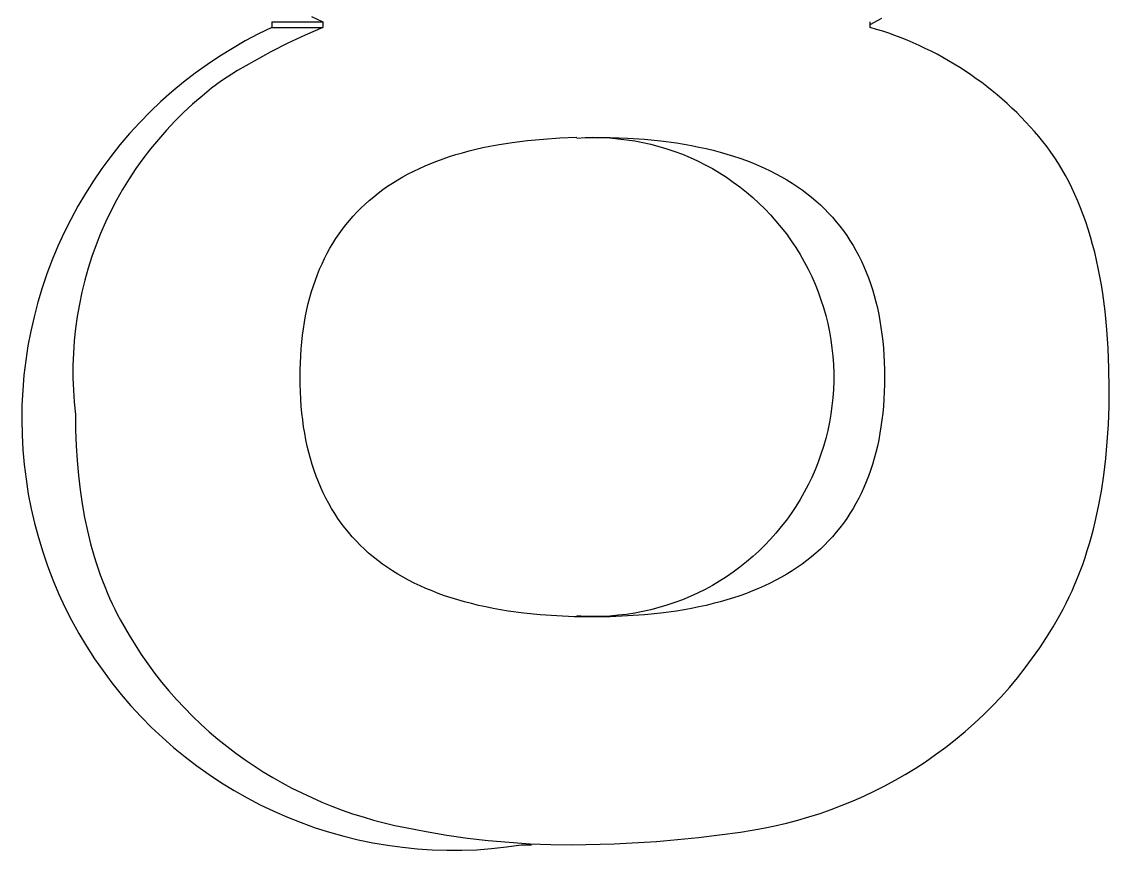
# Model space of a CAD drawing. Header units: millimetres. Extents: x -962 to 3068, y -237 to 2578.
# Drawn here: x 396.937 to 398.224, y 1936.056 to 1937.036 of the extents above; entities that cross this region are included whole.
import ezdxf

# ---------------------------------------------------------------- set-up
doc = ezdxf.new("R2010")
doc.units = ezdxf.units.MM
doc.header["$MEASUREMENT"] = 0
doc.layers.add('Utwórz2D linie widoczne', color=7, linetype='Continuous', true_color=0x000000)

msp = doc.modelspace()

# ---------------------------------------------------------------- linework, layer by layer
at = {"layer": 'Utwórz2D linie widoczne'}
for p, q in [((397.2329, 1937.0364), (397.293, 1937.0364)), ((397.2329, 1937.0364), (397.2329, 1937.0296)), ((397.2796, 1937.0425), (397.293, 1937.0364)), ((397.293, 1937.0364), (397.293, 1937.0296)), ((397.9411, 1937.033), (397.9548, 1937.0408)), ((397.9411, 1937.0296), (397.9411, 1937.0364)), ((397.2329, 1937.0296), (397.217, 1937.0219)), ((397.2329, 1937.0296), (397.293, 1937.0296)), ((397.293, 1937.0296), (397.2722, 1937.0206)), ((397.9484, 1937.0274), (397.9411, 1937.0296)), ((397.9558, 1937.0251), (397.9484, 1937.0274)), ((397.9631, 1937.0227), (397.9558, 1937.0251)), ((397.2014, 1937.0137), (397.1861, 1937.0049)), ((397.217, 1937.0219), (397.2014, 1937.0137)), ((397.2518, 1937.011), (397.2316, 1937.0008)), ((397.2722, 1937.0206), (397.2518, 1937.011)), ((397.9703, 1937.0201), (397.9631, 1937.0227)), ((397.9776, 1937.0173), (397.9703, 1937.0201)), ((397.9848, 1937.0145), (397.9776, 1937.0173)), ((397.9919, 1937.0114), (397.9848, 1937.0145)), ((397.9991, 1937.0083), (397.9919, 1937.0114)), ((397.1861, 1937.0049), (397.1711, 1936.9957)), ((397.2316, 1937.0008), (397.2118, 1936.9899)), ((398.0061, 1937.0049), (397.9991, 1937.0083)), ((398.0131, 1937.0015), (398.0061, 1937.0049)), ((398.0201, 1936.9979), (398.0131, 1937.0015)), ((398.0269, 1936.9942), (398.0201, 1936.9979)), ((397.1565, 1936.9859), (397.1422, 1936.9756)), ((397.1711, 1936.9957), (397.1565, 1936.9859)), ((397.2118, 1936.9899), (397.1923, 1936.9785)), ((398.0337, 1936.9903), (398.0269, 1936.9942)), ((398.0405, 1936.9863), (398.0337, 1936.9903)), ((398.0471, 1936.9822), (398.0405, 1936.9863)), ((397.1422, 1936.9756), (397.1282, 1936.9648)), ((397.1923, 1936.9785), (397.1732, 1936.9664)), ((398.0537, 1936.9779), (398.0471, 1936.9822)), ((398.0602, 1936.9735), (398.0537, 1936.9779)), ((398.0666, 1936.969), (398.0602, 1936.9735)), ((397.1282, 1936.9648), (397.1146, 1936.9535)), ((397.1732, 1936.9664), (397.1615, 1936.9576)), ((398.073, 1936.9644), (398.0666, 1936.969)), ((398.0792, 1936.9596), (398.073, 1936.9644)), ((398.0853, 1936.9548), (398.0792, 1936.9596)), ((397.1146, 1936.9535), (397.1015, 1936.9418)), ((397.1502, 1936.9485), (397.1391, 1936.939)), ((397.1615, 1936.9576), (397.1502, 1936.9485)), ((398.0913, 1936.9498), (398.0853, 1936.9548)), ((398.0973, 1936.9447), (398.0913, 1936.9498)), ((397.1015, 1936.9418), (397.0887, 1936.9296)), ((397.1391, 1936.939), (397.1284, 1936.929)), ((398.1031, 1936.9395), (398.0973, 1936.9447)), ((398.1088, 1936.9342), (398.1031, 1936.9395)), ((398.1144, 1936.9288), (398.1088, 1936.9342)), ((397.0887, 1936.9296), (397.0764, 1936.917)), ((397.1284, 1936.929), (397.1181, 1936.9188)), ((398.1198, 1936.9233), (398.1144, 1936.9288)), ((398.1252, 1936.9177), (398.1198, 1936.9233)), ((397.0764, 1936.917), (397.0645, 1936.904)), ((397.1081, 1936.9082), (397.0985, 1936.8972)), ((397.1181, 1936.9188), (397.1081, 1936.9082)), ((398.1304, 1936.9121), (398.1252, 1936.9177)), ((398.1356, 1936.9063), (398.1304, 1936.9121)), ((397.0645, 1936.904), (397.0531, 1936.8906)), ((397.0985, 1936.8972), (397.0892, 1936.8859)), ((397.5171, 1936.8936), (397.5353, 1936.8959)), ((397.5353, 1936.8959), (397.5542, 1936.8976)), ((397.5542, 1936.8976), (397.5737, 1936.8989)), ((397.5737, 1936.8989), (397.5938, 1936.8996)), ((397.5938, 1936.8987), (397.6036, 1936.8992)), ((397.6036, 1936.8992), (397.6134, 1936.8994)), ((397.6119, 1936.8998), (397.6121, 1936.8998)), ((397.6121, 1936.8998), (397.6333, 1936.8995)), ((397.6134, 1936.8994), (397.6232, 1936.8993)), ((397.6232, 1936.8993), (397.633, 1936.8988)), ((397.633, 1936.8988), (397.6428, 1936.898)), ((397.6333, 1936.8995), (397.6539, 1936.8987)), ((397.6428, 1936.898), (397.6526, 1936.8968)), ((397.6526, 1936.8968), (397.6623, 1936.8954)), ((397.6539, 1936.8987), (397.6739, 1936.8973)), ((397.6623, 1936.8954), (397.6719, 1936.8935)), ((397.6739, 1936.8973), (397.6931, 1936.8954)), ((397.6931, 1936.8954), (397.7117, 1936.8929)), ((398.1406, 1936.9005), (398.1356, 1936.9063)), ((398.1454, 1936.8945), (398.1406, 1936.9005)), ((398.1503, 1936.8884), (398.1454, 1936.8945)), ((397.0531, 1936.8906), (397.0421, 1936.8768)), ((397.0892, 1936.8859), (397.0803, 1936.8743)), ((397.4583, 1936.8814), (397.4662, 1936.8835)), ((397.4662, 1936.8835), (397.4743, 1936.8855)), ((397.4743, 1936.8855), (397.4825, 1936.8874)), ((397.4825, 1936.8874), (397.4909, 1936.8891)), ((397.4909, 1936.8891), (397.4995, 1936.8907)), ((397.4995, 1936.8907), (397.5171, 1936.8936)), ((397.6719, 1936.8935), (397.6815, 1936.8914)), ((397.6815, 1936.8914), (397.6909, 1936.8889)), ((397.6909, 1936.8889), (397.7003, 1936.8861)), ((397.7003, 1936.8861), (397.7096, 1936.8829)), ((397.7096, 1936.8829), (397.7188, 1936.8795)), ((397.7117, 1936.8929), (397.7207, 1936.8914)), ((397.7207, 1936.8914), (397.7296, 1936.8898)), ((397.7296, 1936.8898), (397.7383, 1936.8881)), ((397.7383, 1936.8881), (397.7468, 1936.8862)), ((397.7468, 1936.8862), (397.7552, 1936.8842)), ((397.7552, 1936.8842), (397.7634, 1936.8821)), ((397.7634, 1936.8821), (397.7714, 1936.8798)), ((398.1549, 1936.882), (398.1503, 1936.8884)), ((398.1594, 1936.8754), (398.1549, 1936.882)), ((397.0421, 1936.8768), (397.0316, 1936.8626)), ((397.0803, 1936.8743), (397.0719, 1936.8625)), ((397.4142, 1936.8658), (397.4211, 1936.8687)), ((397.4211, 1936.8687), (397.4282, 1936.8715)), ((397.4282, 1936.8715), (397.4355, 1936.8742)), ((397.4355, 1936.8742), (397.443, 1936.8767)), ((397.443, 1936.8767), (397.4505, 1936.8791)), ((397.4505, 1936.8791), (397.4583, 1936.8814)), ((397.7188, 1936.8795), (397.7279, 1936.8757)), ((397.7279, 1936.8757), (397.7368, 1936.8716)), ((397.7368, 1936.8716), (397.7456, 1936.8672)), ((397.7714, 1936.8798), (397.7793, 1936.8773)), ((397.7793, 1936.8773), (397.7869, 1936.8748)), ((397.7869, 1936.8748), (397.7945, 1936.8721)), ((397.7945, 1936.8721), (397.8018, 1936.8692)), ((397.8018, 1936.8692), (397.809, 1936.8662)), ((398.1638, 1936.8687), (398.1594, 1936.8754)), ((398.168, 1936.8618), (398.1638, 1936.8687)), ((397.0316, 1936.8626), (397.0216, 1936.8481)), ((397.0719, 1936.8625), (397.0639, 1936.8503)), ((397.3879, 1936.8528), (397.3943, 1936.8562)), ((397.3943, 1936.8562), (397.4007, 1936.8595)), ((397.4007, 1936.8595), (397.4074, 1936.8627)), ((397.4074, 1936.8627), (397.4142, 1936.8658)), ((397.7456, 1936.8672), (397.7542, 1936.8626)), ((397.7542, 1936.8626), (397.7626, 1936.8576)), ((397.7626, 1936.8576), (397.7709, 1936.8523)), ((397.809, 1936.8662), (397.816, 1936.8631)), ((397.816, 1936.8631), (397.8228, 1936.8599)), ((397.8228, 1936.8599), (397.8295, 1936.8565)), ((397.8295, 1936.8565), (397.836, 1936.8529)), ((398.1721, 1936.8546), (398.168, 1936.8618)), ((397.0216, 1936.8481), (397.0122, 1936.8332)), ((397.0639, 1936.8503), (397.0562, 1936.8379)), ((397.3699, 1936.8416), (397.3758, 1936.8455)), ((397.3758, 1936.8455), (397.3818, 1936.8492)), ((397.3818, 1936.8492), (397.3879, 1936.8528)), ((397.7709, 1936.8523), (397.779, 1936.8467)), ((397.779, 1936.8467), (397.7869, 1936.8409)), ((397.836, 1936.8529), (397.8423, 1936.8492)), ((397.8423, 1936.8492), (397.8485, 1936.8454)), ((397.8485, 1936.8454), (397.8545, 1936.8415)), ((398.176, 1936.8473), (398.1721, 1936.8546)), ((398.1797, 1936.8398), (398.176, 1936.8473)), ((397.0122, 1936.8332), (397.0032, 1936.818)), ((397.0562, 1936.8379), (397.0491, 1936.8252)), ((397.3534, 1936.8293), (397.3588, 1936.8335)), ((397.3588, 1936.8335), (397.3643, 1936.8377)), ((397.3643, 1936.8377), (397.3699, 1936.8416)), ((397.7869, 1936.8409), (397.7945, 1936.8348)), ((397.7945, 1936.8348), (397.802, 1936.8284)), ((397.8545, 1936.8415), (397.8603, 1936.8374)), ((397.8603, 1936.8374), (397.866, 1936.8332)), ((397.866, 1936.8332), (397.8715, 1936.8288)), ((398.1833, 1936.8321), (398.1797, 1936.8398)), ((398.1868, 1936.8242), (398.1833, 1936.8321)), ((397.0032, 1936.818), (396.9948, 1936.8025)), ((397.0491, 1936.8252), (397.0423, 1936.8122)), ((397.3383, 1936.8158), (397.3432, 1936.8204)), ((397.3432, 1936.8204), (397.3482, 1936.8249)), ((397.3482, 1936.8249), (397.3534, 1936.8293)), ((397.802, 1936.8284), (397.8092, 1936.8218)), ((397.8092, 1936.8218), (397.8162, 1936.815)), ((397.8715, 1936.8288), (397.8768, 1936.8243)), ((397.8768, 1936.8243), (397.882, 1936.8196)), ((397.882, 1936.8196), (397.8869, 1936.8149)), ((398.1901, 1936.8161), (398.1868, 1936.8242)), ((397.0423, 1936.8122), (397.036, 1936.7991)), ((397.3246, 1936.8011), (397.329, 1936.8062)), ((397.329, 1936.8062), (397.3336, 1936.811)), ((397.3336, 1936.811), (397.3383, 1936.8158)), ((397.8162, 1936.815), (397.823, 1936.8079)), ((397.823, 1936.8079), (397.8295, 1936.8005)), ((397.8869, 1936.8149), (397.8918, 1936.8099)), ((397.8918, 1936.8099), (397.8964, 1936.8049)), ((397.8964, 1936.8049), (397.9009, 1936.7997)), ((398.1932, 1936.8079), (398.1901, 1936.8161)), ((398.1962, 1936.7994), (398.1932, 1936.8079)), ((396.9948, 1936.8025), (396.9869, 1936.7868)), ((397.036, 1936.7991), (397.0302, 1936.7857)), ((397.3163, 1936.7907), (397.3204, 1936.796)), ((397.3204, 1936.796), (397.3246, 1936.8011)), ((397.8295, 1936.8005), (397.8358, 1936.793)), ((397.8358, 1936.793), (397.8418, 1936.7852)), ((397.9009, 1936.7997), (397.9052, 1936.7943)), ((397.9052, 1936.7943), (397.9093, 1936.7889)), ((398.1991, 1936.7907), (398.1962, 1936.7994)), ((396.9869, 1936.7868), (396.9795, 1936.7707)), ((397.0302, 1936.7857), (397.0248, 1936.7722)), ((397.305, 1936.774), (397.3086, 1936.7797)), ((397.3086, 1936.7797), (397.3124, 1936.7853)), ((397.3124, 1936.7853), (397.3163, 1936.7907)), ((397.8418, 1936.7852), (397.8475, 1936.7772)), ((397.9093, 1936.7889), (397.9133, 1936.7832)), ((397.9133, 1936.7832), (397.9171, 1936.7775)), ((398.2017, 1936.7819), (398.1991, 1936.7907)), ((398.2043, 1936.7728), (398.2017, 1936.7819)), ((396.9795, 1936.7707), (396.9728, 1936.7545)), ((397.0248, 1936.7722), (397.0199, 1936.7585)), ((397.2983, 1936.7623), (397.3016, 1936.7682)), ((397.3016, 1936.7682), (397.305, 1936.774)), ((397.8475, 1936.7772), (397.8529, 1936.7691)), ((397.8529, 1936.7691), (397.8581, 1936.7607)), ((397.9171, 1936.7775), (397.9207, 1936.7716)), ((397.9207, 1936.7716), (397.9242, 1936.7656)), ((397.9242, 1936.7656), (397.9275, 1936.7594)), ((398.2067, 1936.7636), (398.2043, 1936.7728)), ((396.9728, 1936.7545), (396.9666, 1936.738)), ((397.0199, 1936.7585), (397.0154, 1936.7446)), ((397.2922, 1936.75), (397.2952, 1936.7562)), ((397.2952, 1936.7562), (397.2983, 1936.7623)), ((397.8581, 1936.7607), (397.863, 1936.7522)), ((397.9275, 1936.7594), (397.9306, 1936.7531)), ((397.9306, 1936.7531), (397.9336, 1936.7466)), ((398.2089, 1936.7542), (398.2067, 1936.7636)), ((398.211, 1936.7446), (398.2089, 1936.7542)), ((397.0154, 1936.7446), (397.0114, 1936.7305)), ((397.2868, 1936.7372), (397.2894, 1936.7436)), ((397.2894, 1936.7436), (397.2922, 1936.75)), ((397.863, 1936.7522), (397.8675, 1936.7435)), ((397.8675, 1936.7435), (397.8718, 1936.7347)), ((397.9336, 1936.7466), (397.9364, 1936.74)), ((397.9364, 1936.74), (397.939, 1936.7333)), ((398.2129, 1936.7348), (398.211, 1936.7446)), ((396.9666, 1936.738), (396.9609, 1936.7213)), ((397.0114, 1936.7305), (397.008, 1936.7164)), ((397.282, 1936.7238), (397.2843, 1936.7306)), ((397.2843, 1936.7306), (397.2868, 1936.7372)), ((397.8718, 1936.7347), (397.8757, 1936.7257)), ((397.939, 1936.7333), (397.9414, 1936.7264)), ((398.2146, 1936.7248), (398.2129, 1936.7348)), ((396.9609, 1936.7213), (396.9559, 1936.7044)), ((397.008, 1936.7164), (397.005, 1936.7021)), ((397.2778, 1936.71), (397.2798, 1936.717)), ((397.2798, 1936.717), (397.282, 1936.7238)), ((397.8757, 1936.7257), (397.8794, 1936.7166)), ((397.8794, 1936.7166), (397.8827, 1936.7074)), ((397.9414, 1936.7264), (397.9437, 1936.7194)), ((397.9437, 1936.7194), (397.9458, 1936.7123)), ((398.2163, 1936.7146), (398.2146, 1936.7248)), ((398.219, 1936.6937), (398.2163, 1936.7146)), ((396.9559, 1936.7044), (396.9514, 1936.6873)), ((397.005, 1936.7021), (397.0025, 1936.6877)), ((397.2743, 1936.6956), (397.276, 1936.7029)), ((397.276, 1936.7029), (397.2778, 1936.71)), ((397.8827, 1936.7074), (397.8857, 1936.6981)), ((397.9458, 1936.7123), (397.9478, 1936.705)), ((397.9478, 1936.705), (397.9495, 1936.6976)), ((397.2728, 1936.6882), (397.2743, 1936.6956)), ((397.8857, 1936.6981), (397.8884, 1936.6886)), ((397.8884, 1936.6886), (397.8907, 1936.6791)), ((397.9495, 1936.6976), (397.9511, 1936.69)), ((397.9511, 1936.69), (397.9526, 1936.6824)), ((398.2212, 1936.672), (398.219, 1936.6937)), ((396.9514, 1936.6873), (396.9475, 1936.6701)), ((397.0025, 1936.6877), (397.0005, 1936.6733)), ((397.2702, 1936.673), (397.2714, 1936.6807)), ((397.2714, 1936.6807), (397.2728, 1936.6882)), ((397.8907, 1936.6791), (397.8928, 1936.6695)), ((397.9526, 1936.6824), (397.9538, 1936.6745)), ((396.9475, 1936.6701), (396.9442, 1936.6528)), ((397.0005, 1936.6733), (396.9989, 1936.6588)), ((397.2683, 1936.6573), (397.2692, 1936.6653)), ((397.2692, 1936.6653), (397.2702, 1936.673)), ((397.8928, 1936.6695), (397.8945, 1936.6598)), ((397.9538, 1936.6745), (397.9549, 1936.6665)), ((397.9549, 1936.6665), (397.9559, 1936.6584)), ((398.2227, 1936.6495), (398.2212, 1936.672)), ((396.9442, 1936.6528), (396.9415, 1936.6354)), ((396.9989, 1936.6588), (396.9979, 1936.6442)), ((397.2676, 1936.6493), (397.2683, 1936.6573)), ((397.8945, 1936.6598), (397.8958, 1936.6501)), ((397.8958, 1936.6501), (397.8968, 1936.6404)), ((397.9559, 1936.6584), (397.9566, 1936.6502)), ((397.9566, 1936.6502), (397.9572, 1936.6418)), ((396.9979, 1936.6442), (396.9974, 1936.6297)), ((397.2666, 1936.6328), (397.267, 1936.6411)), ((397.267, 1936.6411), (397.2676, 1936.6493)), ((397.8968, 1936.6404), (397.8975, 1936.6306)), ((397.9572, 1936.6418), (397.9576, 1936.6333)), ((398.2236, 1936.6263), (398.2227, 1936.6495)), ((396.9415, 1936.6354), (396.9394, 1936.6179)), ((396.9974, 1936.6297), (396.9974, 1936.6151)), ((397.2663, 1936.6158), (397.2664, 1936.6244)), ((397.2664, 1936.6244), (397.2666, 1936.6328)), ((397.8975, 1936.6306), (397.8978, 1936.6208)), ((397.9576, 1936.6333), (397.9579, 1936.6246)), ((397.9579, 1936.6246), (397.958, 1936.6158)), ((398.224, 1936.6023), (398.2236, 1936.6263)), ((396.9394, 1936.6179), (396.938, 1936.6003)), ((396.9974, 1936.6151), (396.9979, 1936.6005)), ((397.2664, 1936.607), (397.2663, 1936.6158)), ((397.8978, 1936.6208), (397.8978, 1936.611)), ((397.958, 1936.6158), (397.9579, 1936.607)), ((396.938, 1936.6003), (396.9371, 1936.5827)), ((396.9979, 1936.6005), (396.9989, 1936.586)), ((397.2666, 1936.5983), (397.2664, 1936.607)), ((397.2671, 1936.5898), (397.2666, 1936.5983)), ((397.8975, 1936.6012), (397.8968, 1936.5914)), ((397.8978, 1936.611), (397.8975, 1936.6012)), ((397.9576, 1936.5983), (397.9572, 1936.5898)), ((397.9579, 1936.607), (397.9576, 1936.5983)), ((398.2237, 1936.5808), (398.224, 1936.6023)), ((396.9989, 1936.586), (397.0003, 1936.5714)), ((397.2677, 1936.5815), (397.2671, 1936.5898)), ((397.8968, 1936.5914), (397.8958, 1936.5816)), ((397.9572, 1936.5898), (397.9566, 1936.5815)), ((396.9371, 1936.5827), (396.9368, 1936.5651)), ((397.2684, 1936.5732), (397.2677, 1936.5815)), ((397.2694, 1936.5651), (397.2684, 1936.5732)), ((397.8958, 1936.5816), (397.8945, 1936.5719)), ((397.9559, 1936.5732), (397.9549, 1936.5651)), ((397.9566, 1936.5815), (397.9559, 1936.5732)), ((398.2229, 1936.5598), (398.2237, 1936.5808)), ((396.9368, 1936.5651), (396.9372, 1936.5474)), ((397.0003, 1936.5714), (397.0006, 1936.5528)), ((397.2704, 1936.5571), (397.2694, 1936.5651)), ((397.8928, 1936.5623), (397.8907, 1936.5527)), ((397.8945, 1936.5719), (397.8928, 1936.5623)), ((397.9549, 1936.5651), (397.9538, 1936.5571)), ((398.2216, 1936.5393), (398.2229, 1936.5598)), ((396.9372, 1936.5474), (396.9381, 1936.5298)), ((397.0006, 1936.5528), (397.0012, 1936.5346)), ((397.2717, 1936.5493), (397.2704, 1936.5571)), ((397.2732, 1936.5416), (397.2717, 1936.5493)), ((397.8907, 1936.5527), (397.8884, 1936.5431)), ((397.9526, 1936.5493), (397.9511, 1936.5416)), ((397.9538, 1936.5571), (397.9526, 1936.5493)), ((397.0012, 1936.5346), (397.0023, 1936.5169)), ((397.2748, 1936.5341), (397.2732, 1936.5416)), ((397.2765, 1936.5267), (397.2748, 1936.5341)), ((397.8884, 1936.5431), (397.8857, 1936.5337)), ((397.9495, 1936.5341), (397.9478, 1936.5267)), ((397.9511, 1936.5416), (397.9495, 1936.5341)), ((398.2198, 1936.5193), (398.2216, 1936.5393)), ((396.9381, 1936.5298), (396.9397, 1936.5123)), ((397.2785, 1936.5194), (397.2765, 1936.5267)), ((397.8827, 1936.5244), (397.8794, 1936.5151)), ((397.8857, 1936.5337), (397.8827, 1936.5244)), ((397.9478, 1936.5267), (397.9458, 1936.5194)), ((396.9397, 1936.5123), (396.9419, 1936.4948)), ((397.0023, 1936.5169), (397.0039, 1936.4995)), ((397.2806, 1936.5123), (397.2785, 1936.5194)), ((397.2829, 1936.5053), (397.2806, 1936.5123)), ((397.8794, 1936.5151), (397.8757, 1936.506)), ((397.9437, 1936.5123), (397.9414, 1936.5053)), ((397.9458, 1936.5194), (397.9437, 1936.5123)), ((398.2174, 1936.4998), (398.2198, 1936.5193)), ((397.0039, 1936.4995), (397.0059, 1936.4825)), ((397.2853, 1936.4984), (397.2829, 1936.5053)), ((397.2879, 1936.4917), (397.2853, 1936.4984)), ((397.8718, 1936.4971), (397.8675, 1936.4882)), ((397.8757, 1936.506), (397.8718, 1936.4971)), ((397.939, 1936.4984), (397.9364, 1936.4917)), ((397.9414, 1936.5053), (397.939, 1936.4984)), ((398.2146, 1936.4809), (398.2174, 1936.4998)), ((396.9419, 1936.4948), (396.9446, 1936.4774)), ((397.0059, 1936.4825), (397.0083, 1936.4659)), ((397.2907, 1936.4851), (397.2879, 1936.4917)), ((397.2937, 1936.4787), (397.2907, 1936.4851)), ((397.8675, 1936.4882), (397.863, 1936.4795)), ((397.9336, 1936.4851), (397.9306, 1936.4787)), ((397.9364, 1936.4917), (397.9336, 1936.4851)), ((396.9446, 1936.4774), (396.948, 1936.46)), ((397.2968, 1936.4724), (397.2937, 1936.4787)), ((397.3001, 1936.4662), (397.2968, 1936.4724)), ((397.8581, 1936.471), (397.8529, 1936.4627)), ((397.863, 1936.4795), (397.8581, 1936.471)), ((397.9275, 1936.4724), (397.9242, 1936.4662)), ((397.9306, 1936.4787), (397.9275, 1936.4724)), ((398.2112, 1936.4625), (398.2146, 1936.4809)), ((396.948, 1936.46), (396.952, 1936.4429)), ((397.0083, 1936.4659), (397.0112, 1936.4497)), ((397.3035, 1936.4602), (397.3001, 1936.4662)), ((397.3072, 1936.4543), (397.3035, 1936.4602)), ((397.8529, 1936.4627), (397.8475, 1936.4545)), ((397.9207, 1936.4602), (397.9171, 1936.4543)), ((397.9242, 1936.4662), (397.9207, 1936.4602)), ((398.2073, 1936.4446), (398.2112, 1936.4625)), ((397.0112, 1936.4497), (397.0146, 1936.4339)), ((397.311, 1936.4485), (397.3072, 1936.4543)), ((397.3149, 1936.4429), (397.311, 1936.4485)), ((397.8418, 1936.4466), (397.8358, 1936.4388)), ((397.8475, 1936.4545), (397.8418, 1936.4466)), ((397.9133, 1936.4485), (397.9093, 1936.4429)), ((397.9171, 1936.4543), (397.9133, 1936.4485)), ((398.2052, 1936.4358), (398.2073, 1936.4446)), ((396.952, 1936.4429), (396.9565, 1936.4258)), ((397.0146, 1936.4339), (397.0183, 1936.4185)), ((397.3191, 1936.4374), (397.3149, 1936.4429)), ((397.3234, 1936.4321), (397.3191, 1936.4374)), ((397.3279, 1936.4269), (397.3234, 1936.4321)), ((397.8295, 1936.4312), (397.823, 1936.4239)), ((397.8358, 1936.4388), (397.8295, 1936.4312)), ((397.9009, 1936.4321), (397.8964, 1936.4269)), ((397.9052, 1936.4374), (397.9009, 1936.4321)), ((397.9093, 1936.4429), (397.9052, 1936.4374)), ((398.2029, 1936.4272), (398.2052, 1936.4358)), ((396.9565, 1936.4258), (396.9617, 1936.409)), ((397.0183, 1936.4185), (397.0226, 1936.4035)), ((397.3325, 1936.4218), (397.3279, 1936.4269)), ((397.3373, 1936.4169), (397.3325, 1936.4218)), ((397.823, 1936.4239), (397.8162, 1936.4168)), ((397.8918, 1936.4218), (397.8869, 1936.4169)), ((397.8964, 1936.4269), (397.8918, 1936.4218)), ((398.198, 1936.4104), (398.2005, 1936.4187)), ((398.2005, 1936.4187), (398.2029, 1936.4272)), ((396.9617, 1936.409), (396.9674, 1936.3923)), ((397.3423, 1936.4121), (397.3373, 1936.4169)), ((397.3474, 1936.4075), (397.3423, 1936.4121)), ((397.3528, 1936.403), (397.3474, 1936.4075)), ((397.8092, 1936.4099), (397.802, 1936.4033)), ((397.8162, 1936.4168), (397.8092, 1936.4099)), ((397.8768, 1936.4075), (397.8715, 1936.403)), ((397.882, 1936.4121), (397.8768, 1936.4075)), ((397.8869, 1936.4169), (397.882, 1936.4121)), ((398.1953, 1936.4021), (398.198, 1936.4104)), ((396.9674, 1936.3923), (396.9737, 1936.3758)), ((397.0226, 1936.4035), (397.0248, 1936.3961)), ((397.0248, 1936.3961), (397.0272, 1936.3889)), ((397.3582, 1936.3986), (397.3528, 1936.403)), ((397.3639, 1936.3944), (397.3582, 1936.3986)), ((397.3697, 1936.3903), (397.3639, 1936.3944)), ((397.7945, 1936.397), (397.7869, 1936.3909)), ((397.802, 1936.4033), (397.7945, 1936.397)), ((397.8603, 1936.3944), (397.8545, 1936.3903)), ((397.866, 1936.3986), (397.8603, 1936.3944)), ((397.8715, 1936.403), (397.866, 1936.3986)), ((398.1896, 1936.3861), (398.1925, 1936.394)), ((398.1925, 1936.394), (398.1953, 1936.4021)), ((397.0272, 1936.3889), (397.0297, 1936.3817)), ((397.0297, 1936.3817), (397.0323, 1936.3747)), ((397.3757, 1936.3863), (397.3697, 1936.3903)), ((397.3819, 1936.3825), (397.3757, 1936.3863)), ((397.3882, 1936.3788), (397.3819, 1936.3825)), ((397.7709, 1936.3795), (397.7626, 1936.3742)), ((397.779, 1936.385), (397.7709, 1936.3795)), ((397.7869, 1936.3909), (397.779, 1936.385)), ((397.8423, 1936.3825), (397.836, 1936.3788)), ((397.8485, 1936.3863), (397.8423, 1936.3825)), ((397.8545, 1936.3903), (397.8485, 1936.3863)), ((398.1865, 1936.3782), (398.1896, 1936.3861)), ((396.9737, 1936.3758), (396.9805, 1936.3596)), ((397.0323, 1936.3747), (397.0351, 1936.3678)), ((397.0351, 1936.3678), (397.0379, 1936.3609)), ((397.3947, 1936.3753), (397.3882, 1936.3788)), ((397.4014, 1936.3719), (397.3947, 1936.3753)), ((397.4082, 1936.3687), (397.4014, 1936.3719)), ((397.4152, 1936.3655), (397.4082, 1936.3687)), ((397.7542, 1936.3692), (397.7456, 1936.3645)), ((397.7626, 1936.3742), (397.7542, 1936.3692)), ((397.816, 1936.3687), (397.809, 1936.3655)), ((397.8228, 1936.3719), (397.816, 1936.3687)), ((397.8295, 1936.3753), (397.8228, 1936.3719)), ((397.836, 1936.3788), (397.8295, 1936.3753)), ((398.1801, 1936.3629), (398.1834, 1936.3705)), ((398.1834, 1936.3705), (398.1865, 1936.3782)), ((396.9805, 1936.3596), (396.9879, 1936.3436)), ((397.0379, 1936.3609), (397.0408, 1936.3542)), ((397.0408, 1936.3542), (397.0439, 1936.3475)), ((397.4224, 1936.3626), (397.4152, 1936.3655)), ((397.4297, 1936.3597), (397.4224, 1936.3626)), ((397.4373, 1936.357), (397.4297, 1936.3597)), ((397.4449, 1936.3544), (397.4373, 1936.357)), ((397.4528, 1936.352), (397.4449, 1936.3544)), ((397.7279, 1936.3561), (397.7188, 1936.3523)), ((397.7368, 1936.3601), (397.7279, 1936.3561)), ((397.7456, 1936.3645), (397.7368, 1936.3601)), ((397.7793, 1936.3544), (397.7714, 1936.352)), ((397.7869, 1936.357), (397.7793, 1936.3544)), ((397.7945, 1936.3597), (397.7869, 1936.357)), ((397.8018, 1936.3626), (397.7945, 1936.3597)), ((397.809, 1936.3655), (397.8018, 1936.3626)), ((398.1731, 1936.3482), (398.1766, 1936.3555)), ((398.1766, 1936.3555), (398.1801, 1936.3629)), ((396.9879, 1936.3436), (396.9959, 1936.3279)), ((397.0439, 1936.3475), (397.047, 1936.341)), ((397.047, 1936.341), (397.0503, 1936.3345)), ((397.4608, 1936.3497), (397.4528, 1936.352)), ((397.469, 1936.3476), (397.4608, 1936.3497)), ((397.4774, 1936.3456), (397.469, 1936.3476)), ((397.4859, 1936.3437), (397.4774, 1936.3456)), ((397.4946, 1936.342), (397.4859, 1936.3437)), ((397.5034, 1936.3404), (397.4946, 1936.342)), ((397.6909, 1936.3429), (397.6815, 1936.3404)), ((397.7003, 1936.3457), (397.6909, 1936.3429)), ((397.7096, 1936.3488), (397.7003, 1936.3457)), ((397.7188, 1936.3523), (397.7096, 1936.3488)), ((397.7296, 1936.342), (397.7207, 1936.3404)), ((397.7383, 1936.3437), (397.7296, 1936.342)), ((397.7468, 1936.3456), (397.7383, 1936.3437)), ((397.7552, 1936.3476), (397.7468, 1936.3456)), ((397.7634, 1936.3497), (397.7552, 1936.3476)), ((397.7714, 1936.352), (397.7634, 1936.3497)), ((398.1655, 1936.3339), (398.1694, 1936.341)), ((398.1694, 1936.341), (398.1731, 1936.3482)), ((397.0503, 1936.3345), (397.0537, 1936.3282)), ((397.0537, 1936.3282), (397.0639, 1936.3103)), ((397.5125, 1936.3389), (397.5034, 1936.3404)), ((397.531, 1936.3364), (397.5125, 1936.3389)), ((397.5503, 1936.3345), (397.531, 1936.3364)), ((397.5702, 1936.3331), (397.5503, 1936.3345)), ((397.5908, 1936.3322), (397.5702, 1936.3331)), ((397.6121, 1936.332), (397.5908, 1936.3322)), ((397.6036, 1936.3325), (397.5938, 1936.3331)), ((397.6134, 1936.3323), (397.6036, 1936.3325)), ((397.6119, 1936.332), (397.6121, 1936.332)), ((397.6333, 1936.3322), (397.6121, 1936.332)), ((397.6232, 1936.3325), (397.6134, 1936.3323)), ((397.633, 1936.3329), (397.6232, 1936.3325)), ((397.6428, 1936.3338), (397.633, 1936.3329)), ((397.6539, 1936.3331), (397.6333, 1936.3322)), ((397.6526, 1936.3349), (397.6428, 1936.3338)), ((397.6623, 1936.3364), (397.6526, 1936.3349)), ((397.6739, 1936.3345), (397.6539, 1936.3331)), ((397.6719, 1936.3382), (397.6623, 1936.3364)), ((397.6815, 1936.3404), (397.6719, 1936.3382)), ((397.6931, 1936.3364), (397.6739, 1936.3345)), ((397.7117, 1936.3389), (397.6931, 1936.3364)), ((397.7207, 1936.3404), (397.7117, 1936.3389)), ((398.1575, 1936.3202), (398.1655, 1936.3339)), ((396.9959, 1936.3279), (397.0044, 1936.3124)), ((398.1498, 1936.3077), (398.1575, 1936.3202)), ((397.0044, 1936.3124), (397.0134, 1936.2973)), ((397.0639, 1936.3103), (397.0709, 1936.2988)), ((398.1417, 1936.2954), (398.1498, 1936.3077)), ((397.0134, 1936.2973), (397.023, 1936.2824)), ((397.0709, 1936.2988), (397.0783, 1936.2875)), ((398.1333, 1936.2833), (398.1417, 1936.2954)), ((397.023, 1936.2824), (397.033, 1936.268)), ((397.0783, 1936.2875), (397.086, 1936.2764)), ((398.1245, 1936.2715), (398.1333, 1936.2833)), ((397.033, 1936.268), (397.0436, 1936.2538)), ((397.086, 1936.2764), (397.094, 1936.2655)), ((397.094, 1936.2655), (397.1024, 1936.2548)), ((398.1153, 1936.2599), (398.1245, 1936.2715)), ((397.0436, 1936.2538), (397.0546, 1936.2401)), ((397.1024, 1936.2548), (397.111, 1936.2443)), ((398.1058, 1936.2485), (398.1153, 1936.2599)), ((397.0546, 1936.2401), (397.0661, 1936.2267)), ((397.111, 1936.2443), (397.12, 1936.2341)), ((398.0959, 1936.2375), (398.1058, 1936.2485)), ((397.0661, 1936.2267), (397.078, 1936.2137)), ((397.12, 1936.2341), (397.1293, 1936.2242)), ((398.0752, 1936.2162), (398.0857, 1936.2267)), ((398.0857, 1936.2267), (398.0959, 1936.2375)), ((397.078, 1936.2137), (397.0904, 1936.2012)), ((397.1293, 1936.2242), (397.1388, 1936.2145)), ((397.1388, 1936.2145), (397.1486, 1936.2051)), ((398.0644, 1936.2061), (398.0752, 1936.2162)), ((397.0904, 1936.2012), (397.1033, 1936.1891)), ((397.1486, 1936.2051), (397.1587, 1936.196)), ((398.0533, 1936.1963), (398.0644, 1936.2061)), ((397.1033, 1936.1891), (397.1165, 1936.1774)), ((397.1587, 1936.196), (397.1689, 1936.1873)), ((397.1689, 1936.1873), (397.1795, 1936.1788)), ((398.0304, 1936.1776), (398.042, 1936.1868)), ((398.042, 1936.1868), (398.0533, 1936.1963)), ((397.1165, 1936.1774), (397.1301, 1936.1662)), ((397.1795, 1936.1788), (397.1902, 1936.1707)), ((398.0185, 1936.1689), (398.0304, 1936.1776)), ((397.1301, 1936.1662), (397.1441, 1936.1555)), ((397.1902, 1936.1707), (397.2011, 1936.1629)), ((397.2011, 1936.1629), (397.2118, 1936.1556)), ((398.0065, 1936.1605), (398.0185, 1936.1689)), ((397.1441, 1936.1555), (397.1585, 1936.1453)), ((397.2118, 1936.1556), (397.2227, 1936.1487)), ((397.2227, 1936.1487), (397.2338, 1936.142)), ((397.9824, 1936.1453), (397.9942, 1936.1525)), ((397.9942, 1936.1525), (398.0065, 1936.1605)), ((397.1585, 1936.1453), (397.1732, 1936.1356)), ((397.1732, 1936.1356), (397.1882, 1936.1264)), ((397.2338, 1936.142), (397.2451, 1936.1356)), ((397.2451, 1936.1356), (397.2566, 1936.1294)), ((397.9583, 1936.132), (397.9705, 1936.1385)), ((397.9705, 1936.1385), (397.9824, 1936.1453)), ((397.1882, 1936.1264), (397.2035, 1936.1177)), ((397.2566, 1936.1294), (397.2682, 1936.1236)), ((397.2682, 1936.1236), (397.28, 1936.1181)), ((397.9334, 1936.1198), (397.9459, 1936.1257)), ((397.9459, 1936.1257), (397.9583, 1936.132)), ((397.2035, 1936.1177), (397.2192, 1936.1095)), ((397.2192, 1936.1095), (397.2351, 1936.1019)), ((397.28, 1936.1181), (397.2919, 1936.1128)), ((397.2919, 1936.1128), (397.304, 1936.1079)), ((397.9078, 1936.1089), (397.9207, 1936.1142)), ((397.9207, 1936.1142), (397.9334, 1936.1198)), ((397.2351, 1936.1019), (397.2512, 1936.0949)), ((397.304, 1936.1079), (397.3162, 1936.1033)), ((397.3162, 1936.1033), (397.3284, 1936.099)), ((397.3284, 1936.099), (397.3408, 1936.0951)), ((397.8685, 1936.0952), (397.8817, 1936.0994)), ((397.8817, 1936.0994), (397.8948, 1936.104)), ((397.8948, 1936.104), (397.9078, 1936.1089)), ((397.2512, 1936.0949), (397.2676, 1936.0884)), ((397.2676, 1936.0884), (397.2842, 1936.0824)), ((397.3408, 1936.0951), (397.3533, 1936.0914)), ((397.3533, 1936.0914), (397.3658, 1936.0881)), ((397.3658, 1936.0881), (397.3784, 1936.0851)), ((397.3784, 1936.0851), (397.391, 1936.0825)), ((397.8148, 1936.0818), (397.8283, 1936.0846)), ((397.8283, 1936.0846), (397.8418, 1936.0878)), ((397.8418, 1936.0878), (397.8552, 1936.0913)), ((397.8552, 1936.0913), (397.8685, 1936.0952)), ((397.2842, 1936.0824), (397.301, 1936.0771)), ((397.301, 1936.0771), (397.318, 1936.0723)), ((397.318, 1936.0723), (397.3351, 1936.0682)), ((397.391, 1936.0825), (397.4153, 1936.0778)), ((397.4153, 1936.0778), (397.4398, 1936.0737)), ((397.4398, 1936.0737), (397.4643, 1936.0702)), ((397.688, 1936.0662), (397.7379, 1936.0709)), ((397.7379, 1936.0709), (397.7876, 1936.0772)), ((397.7876, 1936.0772), (397.8012, 1936.0793)), ((397.8012, 1936.0793), (397.8148, 1936.0818)), ((397.3351, 1936.0682), (397.3524, 1936.0646)), ((397.3524, 1936.0646), (397.3698, 1936.0616)), ((397.3698, 1936.0616), (397.3873, 1936.0592)), ((397.3873, 1936.0592), (397.4048, 1936.0575)), ((397.4643, 1936.0702), (397.489, 1936.0673)), ((397.4753, 1936.0564), (397.4928, 1936.0577)), ((397.489, 1936.0673), (397.5137, 1936.0651)), ((397.4928, 1936.0577), (397.5104, 1936.0596)), ((397.5104, 1936.0596), (397.5278, 1936.062)), ((397.5137, 1936.0651), (397.5384, 1936.0635)), ((397.5278, 1936.062), (397.5402, 1936.062)), ((397.5384, 1936.0635), (397.5632, 1936.0624)), ((397.5632, 1936.0624), (397.5879, 1936.062)), ((397.5879, 1936.062), (397.638, 1936.0633)), ((397.638, 1936.0633), (397.688, 1936.0662)), ((397.4048, 1936.0575), (397.4224, 1936.0563)), ((397.4224, 1936.0563), (397.44, 1936.0557)), ((397.44, 1936.0557), (397.4576, 1936.0558)), ((397.4576, 1936.0558), (397.4753, 1936.0564))]:
    msp.add_line(p, q, dxfattribs=at)

doc.saveas('drawing.dxf')
